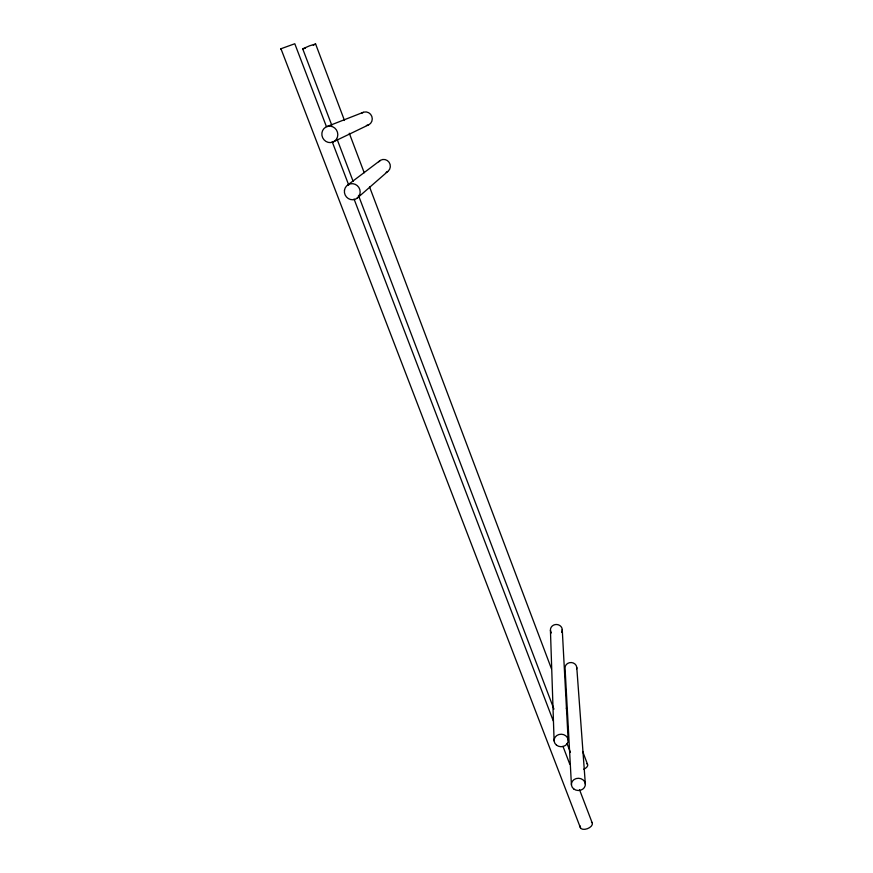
<?xml version="1.0" encoding="UTF-8"?>
<svg xmlns="http://www.w3.org/2000/svg" width="873" height="873" viewBox="0 0 873 873"><rect width="100%" height="100%" fill="white"/><g stroke="black" fill="none" stroke-linecap="round" stroke-linejoin="round"><path stroke-width="1.31" d="M356.97 198.335L387.656 171.577M347.574 185.098L379.995 160.632M580.49 827.942L280.953 48.746L294.79 43.748L326.371 126.476M331.805 125.297L302.702 48.812L309.729 45.756L315.611 44.01L344.486 120.496M315.611 44.01L313.309 45.167M332.788 142.124A8.315 7.933 67.2 0 0 334.774 128.058A8.315 7.933 67.2 0 0 321.919 132.903A8.315 7.933 67.2 0 0 332.788 142.124L368.079 125.112M326.862 126.596L363.299 112.311M304.208 48.561L305.452 48.157M303.291 48.801L302.702 48.812M281.313 49.008L280.593 49.019M337.131 139.32L353.139 181.377M358.476 195.399L553.94 709.116M567.035 743.534L570.429 752.45M332.198 141.753L348.72 185.032M354.056 199.033L553.264 720.88M562.976 746.339L569.774 764.159M579.497 789.618L592.123 822.704M349.298 133.242L364.216 172.756M369.508 186.778L551.409 668.631M566.326 708.156L567.286 710.698M582.684 751.489L587.496 764.235M576.78 667.518L585.346 784.041M571.422 784.751L565.06 668.183A5.871 5.303 0.1 0 1 571.313 662.542A5.871 5.303 0.1 0 1 576.671 668.893M562.256 629.553L568.159 740.108M550.437 630.251L554.104 740.85M378.762 161.8A6.7 6.482 68.6 0 1 389.096 162.291A6.7 6.482 68.6 0 1 386.172 172.374M361.793 113.13A6.831 6.548 72.5 0 1 371.822 116.393A6.831 6.548 72.5 0 1 366.409 125.494M591.447 822.006A6.395 3.525 -21.3 0 1 587.365 828.706A6.395 3.525 -21.3 0 1 580.37 826.065M586.874 763.657A5.915 3.012 -20.7 0 1 583.797 769.211M551.43 632.892A5.915 5.402 0.6 0 1 552.249 625.985A5.915 5.402 0.6 0 1 559.844 625.537A5.915 5.402 0.6 0 1 561.655 632.292M344.464 190.27A8.119 7.835 61.2 0 0 355.169 199.295A8.119 7.835 61.2 0 0 357.21 185.578A8.119 7.835 61.2 0 0 344.464 190.27M573.757 788.952A6.973 6.122 1 0 0 585.216 785.635A6.973 6.122 1 0 0 576.18 778.574A6.973 6.122 1 0 0 573.757 788.952M556.483 745.138A7.039 6.253 1.5 0 0 568.039 741.734A7.039 6.253 1.5 0 0 558.873 734.531A7.039 6.253 1.5 0 0 556.483 745.138"/></g></svg>
